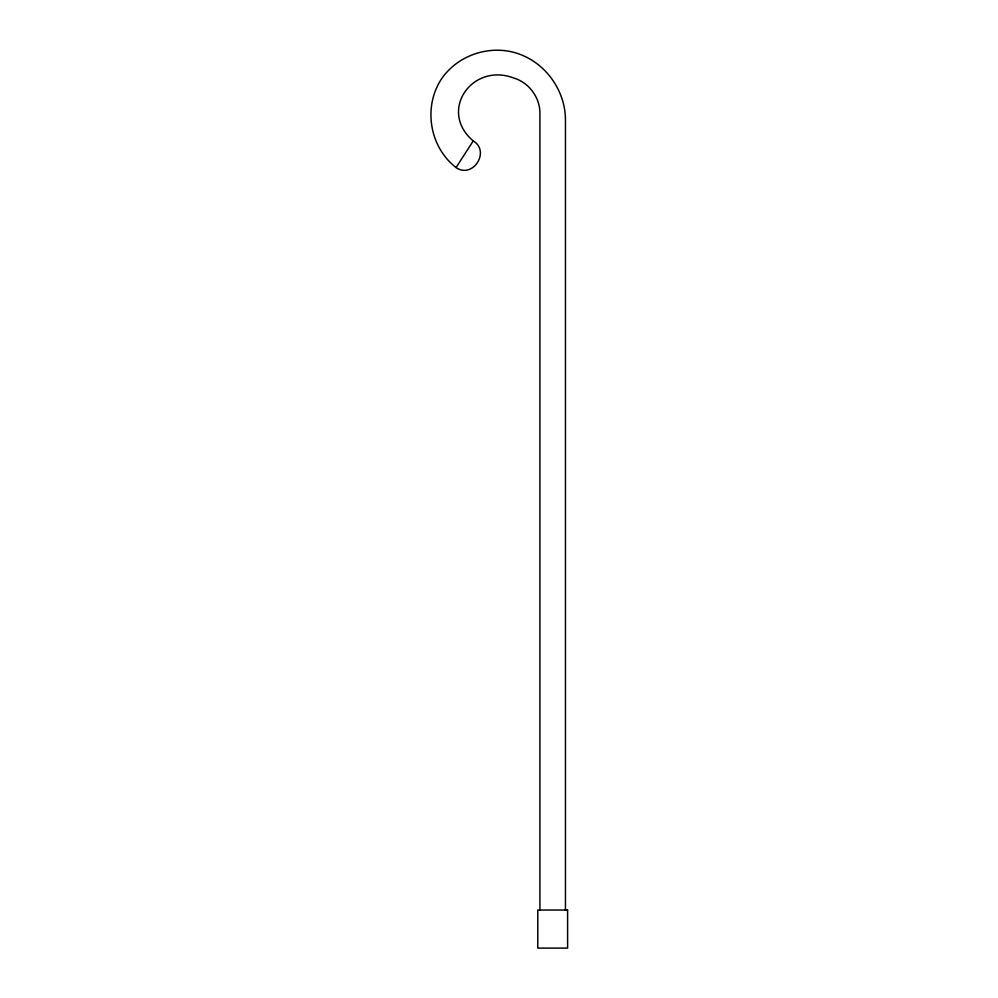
<?xml version="1.0" encoding="UTF-8"?>
<svg xmlns="http://www.w3.org/2000/svg" width="998" height="998" viewBox="0 0 998 998"><rect width="100%" height="100%" fill="white"/><g stroke="black" fill="none" stroke-linecap="round" stroke-linejoin="round"><path stroke-width="1.5" d="M473.227 140.943C490.729 151.309 472.74 179.203 456.074 167.539L473.227 140.943C437.735 110.728 472.453 62.113 513.795 78.044C529.002 82.572 540.093 97.604 539.93 113.473L539.93 910.039M456.074 167.539C429.065 146.681 422.79 105.838 442.264 77.819C459.866 53.243 493.873 43.5 521.779 55.052C547.715 65.581 565.641 92.427 565.454 120.421L565.454 910.039M567.6 910.039L537.785 910.039L537.785 948.1L567.6 948.1L567.6 910.039"/></g></svg>
